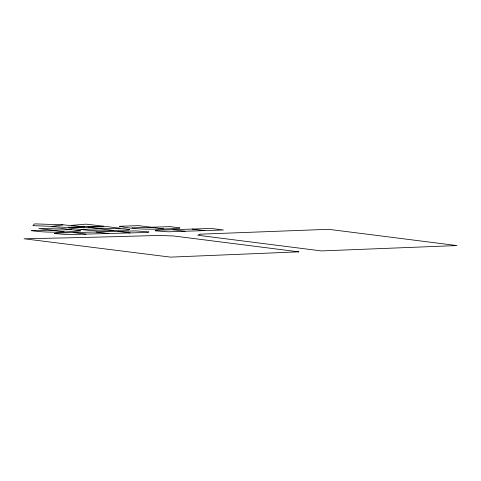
<?xml version="1.0" encoding="UTF-8"?>
<svg xmlns="http://www.w3.org/2000/svg" width="481" height="481" viewBox="0 0 481 481"><rect width="100%" height="100%" fill="white"/><g stroke="black" fill="none" stroke-linecap="round" stroke-linejoin="round"><path stroke-width="0.72" d="M62.909 224.825L34.614 223.875L32.864 225.637L51.942 226.377L62.909 224.825L84.446 226.791M71.543 225.367L85.955 224.158L103.95 226.22L64.568 227.345L51.942 226.377M131.866 227.862L170.094 226.635L179.948 227.886L178.86 228.421C159.007 229.19 139.057 230.387 119.426 226.286L138.63 225.649L163.762 228.908M120.148 228.271L81.265 229.407M113.414 230.441L128.457 229.996L129.617 229.467L107.522 226.671L68.446 227.784C83.339 230.14 98.34 231.686 113.414 230.441L88.089 227.242M118.049 231.415L135.696 230.892L148.894 231.914L147.715 232.443L67.623 234.614L54.323 233.562L55.994 233.051L118.049 231.415L130.237 232.954M71.302 229.659L31.469 230.67C47.691 232.99 64.568 232.305 80.7 230.85L58.652 228.06L38.817 228.571L64.105 231.77M192.232 229.106L204.365 230.646M172.938 229.744L185.083 231.283M95.978 232.028L108.183 233.574M73.707 232.612L85.901 234.157M156.205 230.267L155.086 230.802L168.218 231.806L223.418 229.984L211.273 228.445L156.205 230.267M200.024 234.181L197.769 235.251L321.428 250.92L456.95 245.569L328.571 229.317L200.024 234.181M298.791 251.846L170.514 257.125L24.05 238.768L54.864 238.119A1830.957 140.47 1.4 0 0 112.259 236.736L158.983 235.443L173.599 235.979L298.791 251.846"/></g></svg>
